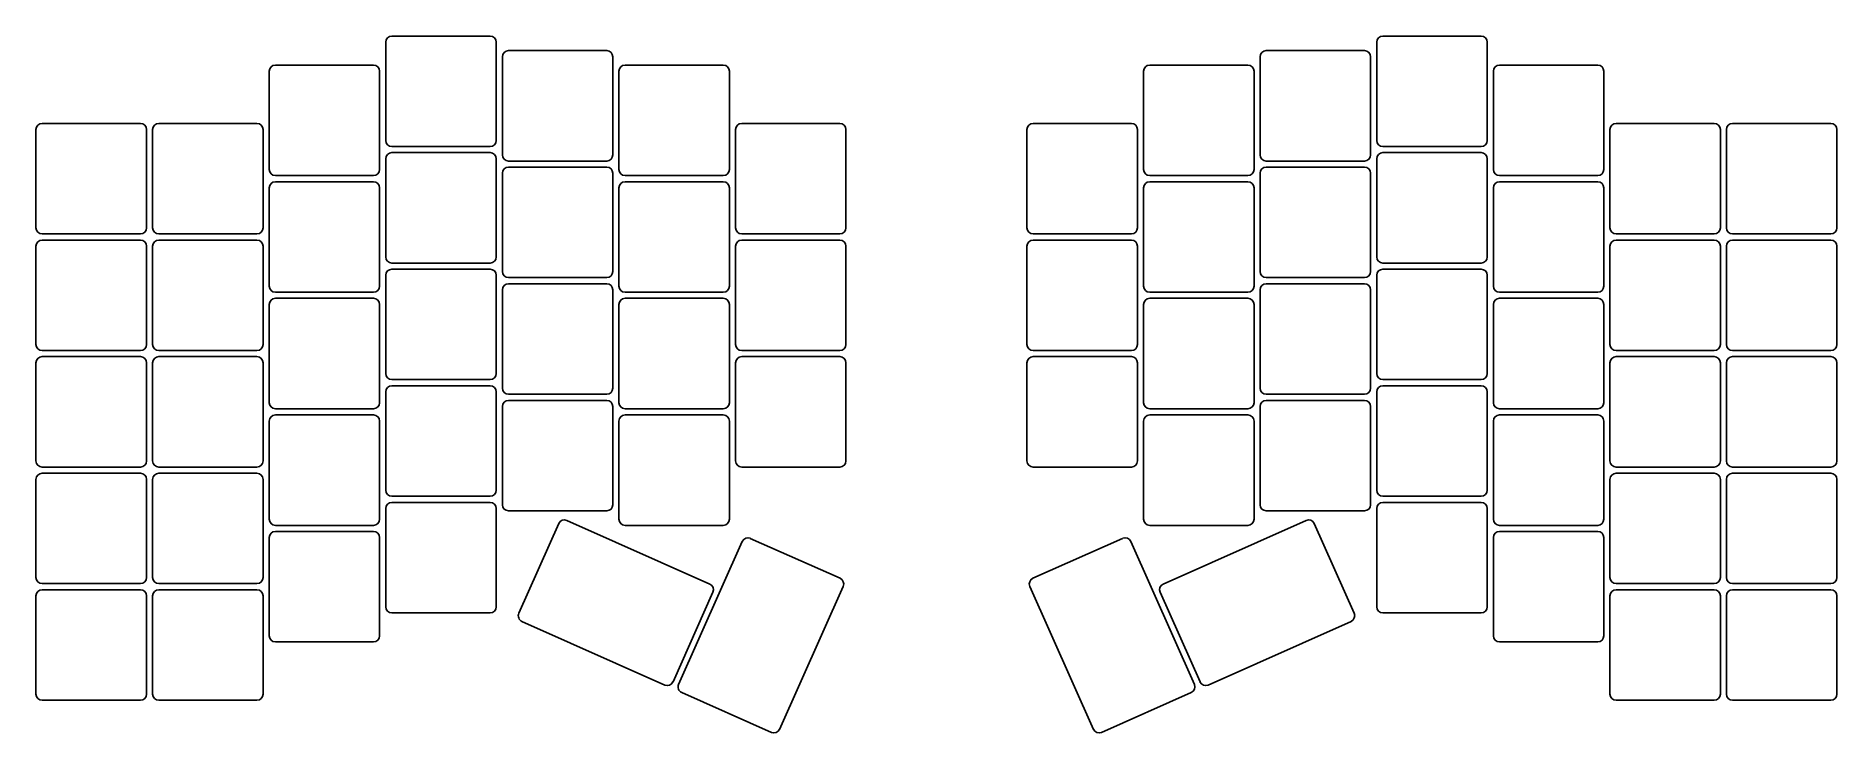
# Model space of a CAD drawing. Header units: millimetres. Extents: x 71 to 365, y -194 to -80.
import ezdxf

# ---------------------------------------------------------------- set-up
doc = ezdxf.new("R2010")
doc.units = ezdxf.units.MM

msp = doc.modelspace()

# ---------------------------------------------------------------- linework, layer by layer
at = {"linetype": 'CONTINUOUS'}
for p, q in [((128.12, -81.49), (128.12, -97.54)), ((145.18, -80.49), (129.12, -80.49)), ((146.18, -97.54), (146.18, -81.49)), ((290.05, -81.49), (290.05, -97.54)), ((307.1, -80.49), (291.05, -80.49)), ((308.1, -97.54), (308.1, -81.49)), ((126.12, -85.25), (110.08, -85.25)), ((147.18, -83.87), (147.18, -99.92)), ((164.22, -82.87), (148.18, -82.87)), ((165.22, -99.92), (165.22, -83.87)), ((183.28, -85.25), (167.22, -85.25)), ((269, -85.25), (252.95, -85.25)), ((271, -83.87), (271, -99.92)), ((288.05, -82.87), (272, -82.87)), ((289.05, -99.92), (289.05, -83.87)), ((326.15, -85.25), (310.1, -85.25)), ((109.08, -86.25), (109.08, -102.3)), ((127.12, -102.3), (127.12, -86.25)), ((166.22, -86.25), (166.22, -102.3)), ((184.28, -102.3), (184.28, -86.25)), ((251.95, -86.25), (251.95, -102.3)), ((270, -102.3), (270, -86.25)), ((309.1, -86.25), (309.1, -102.3)), ((327.15, -102.3), (327.15, -86.25)), ((70.97, -95.78), (70.97, -111.83)), ((88.03, -94.78), (71.97, -94.78)), ((89.03, -111.83), (89.03, -95.78)), ((90.03, -95.78), (90.03, -111.83)), ((107.08, -94.78), (91.03, -94.78)), ((108.08, -111.83), (108.08, -95.78)), ((185.28, -95.78), (185.28, -111.83)), ((202.32, -94.78), (186.28, -94.78)), ((203.32, -111.83), (203.32, -95.78)), ((232.9, -95.78), (232.9, -111.83)), ((249.95, -94.78), (233.9, -94.78)), ((250.95, -111.83), (250.95, -95.78)), ((328.15, -95.78), (328.15, -111.83)), ((345.2, -94.78), (329.15, -94.78)), ((346.2, -111.83), (346.2, -95.78)), ((347.2, -95.78), (347.2, -111.83)), ((364.25, -94.78), (348.2, -94.78)), ((365.25, -111.83), (365.25, -95.78)), ((129.12, -98.54), (145.18, -98.54)), ((145.18, -99.54), (129.12, -99.54)), ((291.05, -98.54), (307.1, -98.54)), ((307.1, -99.54), (291.05, -99.54)), ((128.12, -100.54), (128.12, -116.59)), ((146.18, -116.59), (146.18, -100.54)), ((147.18, -102.92), (147.18, -118.97)), ((148.18, -100.92), (164.22, -100.92)), ((164.22, -101.92), (148.18, -101.92)), ((165.22, -118.97), (165.22, -102.92)), ((271, -102.92), (271, -118.97)), ((272, -100.92), (288.05, -100.92)), ((288.05, -101.92), (272, -101.92)), ((289.05, -118.97), (289.05, -102.92)), ((290.05, -100.54), (290.05, -116.59)), ((308.1, -116.59), (308.1, -100.54)), ((109.08, -105.3), (109.08, -121.35)), ((110.08, -103.3), (126.12, -103.3)), ((126.12, -104.3), (110.08, -104.3)), ((127.12, -121.35), (127.12, -105.3)), ((166.22, -105.3), (166.22, -121.35)), ((167.22, -103.3), (183.28, -103.3)), ((183.28, -104.3), (167.22, -104.3)), ((184.28, -121.35), (184.28, -105.3)), ((251.95, -105.3), (251.95, -121.35)), ((252.95, -103.3), (269, -103.3)), ((269, -104.3), (252.95, -104.3)), ((270, -121.35), (270, -105.3)), ((309.1, -105.3), (309.1, -121.35)), ((310.1, -103.3), (326.15, -103.3)), ((326.15, -104.3), (310.1, -104.3)), ((327.15, -121.35), (327.15, -105.3)), ((71.97, -112.83), (88.03, -112.83)), ((88.03, -113.83), (71.97, -113.83)), ((91.03, -112.83), (107.08, -112.83)), ((107.08, -113.83), (91.03, -113.83)), ((186.28, -112.83), (202.32, -112.83)), ((202.32, -113.83), (186.28, -113.83)), ((233.9, -112.83), (249.95, -112.83)), ((249.95, -113.83), (233.9, -113.83)), ((329.15, -112.83), (345.2, -112.83)), ((345.2, -113.83), (329.15, -113.83)), ((348.2, -112.83), (364.25, -112.83)), ((364.25, -113.83), (348.2, -113.83)), ((70.97, -114.83), (70.97, -130.88)), ((89.03, -130.88), (89.03, -114.83)), ((90.03, -114.83), (90.03, -130.88)), ((108.08, -130.88), (108.08, -114.83)), ((129.12, -117.59), (145.18, -117.59)), ((185.28, -114.83), (185.28, -130.88)), ((203.32, -130.88), (203.32, -114.83)), ((232.9, -114.83), (232.9, -130.88)), ((250.95, -130.88), (250.95, -114.83)), ((291.05, -117.59), (307.1, -117.59)), ((328.15, -114.83), (328.15, -130.88)), ((346.2, -130.88), (346.2, -114.83)), ((347.2, -114.83), (347.2, -130.88)), ((365.25, -130.88), (365.25, -114.83)), ((128.12, -119.59), (128.12, -135.64)), ((145.18, -118.59), (129.12, -118.59)), ((146.18, -135.64), (146.18, -119.59)), ((148.18, -119.97), (164.22, -119.97)), ((272, -119.97), (288.05, -119.97)), ((290.05, -119.59), (290.05, -135.64)), ((307.1, -118.59), (291.05, -118.59)), ((308.1, -135.64), (308.1, -119.59)), ((110.08, -122.35), (126.12, -122.35)), ((126.12, -123.35), (110.08, -123.35)), ((147.18, -121.97), (147.18, -138.02)), ((164.22, -120.97), (148.18, -120.97)), ((165.22, -138.02), (165.22, -121.97)), ((167.22, -122.35), (183.28, -122.35)), ((183.28, -123.35), (167.22, -123.35)), ((252.95, -122.35), (269, -122.35)), ((269, -123.35), (252.95, -123.35)), ((271, -121.97), (271, -138.02)), ((288.05, -120.97), (272, -120.97)), ((289.05, -138.02), (289.05, -121.97)), ((310.1, -122.35), (326.15, -122.35)), ((326.15, -123.35), (310.1, -123.35)), ((109.08, -124.35), (109.08, -140.4)), ((127.12, -140.4), (127.12, -124.35)), ((166.22, -124.35), (166.22, -140.4)), ((184.28, -140.4), (184.28, -124.35)), ((251.95, -124.35), (251.95, -140.4)), ((270, -140.4), (270, -124.35)), ((309.1, -124.35), (309.1, -140.4)), ((327.15, -140.4), (327.15, -124.35)), ((71.97, -131.88), (88.03, -131.88)), ((91.03, -131.88), (107.08, -131.88)), ((186.28, -131.88), (202.32, -131.88)), ((233.9, -131.88), (249.95, -131.88)), ((329.15, -131.88), (345.2, -131.88)), ((348.2, -131.88), (364.25, -131.88)), ((70.97, -133.88), (70.97, -149.93)), ((88.03, -132.88), (71.97, -132.88)), ((89.03, -149.93), (89.03, -133.88)), ((90.03, -133.88), (90.03, -149.93)), ((107.08, -132.88), (91.03, -132.88)), ((108.08, -149.93), (108.08, -133.88)), ((185.28, -133.88), (185.28, -149.93)), ((202.32, -132.88), (186.28, -132.88)), ((203.32, -149.93), (203.32, -133.88)), ((232.9, -133.88), (232.9, -149.93)), ((249.95, -132.88), (233.9, -132.88)), ((250.95, -149.93), (250.95, -133.88)), ((328.15, -133.88), (328.15, -149.93)), ((345.2, -132.88), (329.15, -132.88)), ((346.2, -149.93), (346.2, -133.88)), ((347.2, -133.88), (347.2, -149.93)), ((364.25, -132.88), (348.2, -132.88)), ((365.25, -149.93), (365.25, -133.88)), ((129.12, -136.64), (145.18, -136.64)), ((145.18, -137.64), (129.12, -137.64)), ((291.05, -136.64), (307.1, -136.64)), ((307.1, -137.64), (291.05, -137.64)), ((128.12, -138.64), (128.12, -154.69)), ((146.18, -154.69), (146.18, -138.64)), ((147.18, -141.02), (147.18, -157.07)), ((148.18, -139.02), (164.22, -139.02)), ((164.22, -140.02), (148.18, -140.02)), ((165.22, -157.07), (165.22, -141.02)), ((271, -141.02), (271, -157.07)), ((272, -139.02), (288.05, -139.02)), ((288.05, -140.02), (272, -140.02)), ((289.05, -157.07), (289.05, -141.02)), ((290.05, -138.64), (290.05, -154.69)), ((308.1, -154.69), (308.1, -138.64)), ((109.08, -143.4), (109.08, -159.45)), ((110.08, -141.4), (126.12, -141.4)), ((126.12, -142.4), (110.08, -142.4)), ((127.12, -159.45), (127.12, -143.4)), ((166.22, -143.4), (166.22, -159.45)), ((167.22, -141.4), (183.28, -141.4)), ((183.28, -142.4), (167.22, -142.4)), ((184.28, -159.45), (184.28, -143.4)), ((251.95, -143.4), (251.95, -159.45)), ((252.95, -141.4), (269, -141.4)), ((269, -142.4), (252.95, -142.4)), ((270, -159.45), (270, -143.4)), ((309.1, -143.4), (309.1, -159.45)), ((310.1, -141.4), (326.15, -141.4)), ((326.15, -142.4), (310.1, -142.4)), ((327.15, -159.45), (327.15, -143.4)), ((70.97, -152.93), (70.97, -168.97)), ((71.97, -150.93), (88.03, -150.93)), ((88.03, -151.93), (71.97, -151.93)), ((89.03, -168.97), (89.03, -152.93)), ((90.03, -152.93), (90.03, -168.97)), ((91.03, -150.93), (107.08, -150.93)), ((107.08, -151.93), (91.03, -151.93)), ((108.08, -168.97), (108.08, -152.93)), ((186.28, -150.93), (202.32, -150.93)), ((233.9, -150.93), (249.95, -150.93)), ((328.15, -152.93), (328.15, -168.97)), ((329.15, -150.93), (345.2, -150.93)), ((345.2, -151.93), (329.15, -151.93)), ((346.2, -168.97), (346.2, -152.93)), ((347.2, -152.93), (347.2, -168.97)), ((348.2, -150.93), (364.25, -150.93)), ((364.25, -151.93), (348.2, -151.93)), ((365.25, -168.97), (365.25, -152.93)), ((129.12, -155.69), (145.18, -155.69)), ((291.05, -155.69), (307.1, -155.69)), ((128.12, -157.69), (128.12, -173.74)), ((145.18, -156.69), (129.12, -156.69)), ((146.18, -173.74), (146.18, -157.69)), ((148.18, -158.07), (164.22, -158.07)), ((272, -158.07), (288.05, -158.07)), ((290.05, -157.69), (290.05, -173.74)), ((307.1, -156.69), (291.05, -156.69)), ((308.1, -173.74), (308.1, -157.69)), ((110.08, -160.45), (126.12, -160.45)), ((126.12, -161.45), (110.08, -161.45)), ((156.39, -160.15), (149.87, -174.82)), ((157.71, -159.65), (181.08, -170.05)), ((167.22, -160.45), (183.28, -160.45)), ((252.95, -160.45), (269, -160.45)), ((255.15, -170.05), (278.51, -159.65)), ((286.36, -174.82), (279.83, -160.15)), ((310.1, -160.45), (326.15, -160.45)), ((326.15, -161.45), (310.1, -161.45)), ((109.08, -162.45), (109.08, -178.5)), ((127.12, -178.5), (127.12, -162.45)), ((175.97, -186.44), (186.37, -163.08)), ((202.35, -169.1), (187.69, -162.57)), ((248.53, -162.57), (233.87, -169.1)), ((249.85, -163.08), (260.26, -186.44)), ((309.1, -162.45), (309.1, -178.5)), ((327.15, -178.5), (327.15, -162.45)), ((71.97, -169.97), (88.03, -169.97)), ((91.03, -169.97), (107.08, -169.97)), ((192.46, -193.78), (202.86, -170.42)), ((233.36, -170.42), (243.77, -193.78)), ((329.15, -169.97), (345.2, -169.97)), ((348.2, -169.97), (364.25, -169.97)), ((70.97, -171.97), (70.97, -188.03)), ((88.03, -170.97), (71.97, -170.97)), ((89.03, -188.03), (89.03, -171.97)), ((90.03, -171.97), (90.03, -188.03)), ((107.08, -170.97), (91.03, -170.97)), ((108.08, -188.03), (108.08, -171.97)), ((175.06, -186.03), (181.58, -171.37)), ((254.64, -171.37), (261.17, -186.03)), ((328.15, -171.97), (328.15, -188.03)), ((345.2, -170.97), (329.15, -170.97)), ((346.2, -188.03), (346.2, -171.97)), ((347.2, -171.97), (347.2, -188.03)), ((364.25, -170.97), (348.2, -170.97)), ((365.25, -188.03), (365.25, -171.97)), ((129.12, -174.74), (145.18, -174.74)), ((150.37, -176.14), (173.74, -186.54)), ((262.49, -186.54), (285.85, -176.14)), ((291.05, -174.74), (307.1, -174.74)), ((110.08, -179.5), (126.12, -179.5)), ((310.1, -179.5), (326.15, -179.5)), ((176.48, -187.76), (191.14, -194.29)), ((245.09, -194.29), (259.75, -187.76)), ((71.97, -189.03), (88.03, -189.03)), ((91.03, -189.03), (107.08, -189.03)), ((329.15, -189.03), (345.2, -189.03)), ((348.2, -189.03), (364.25, -189.03))]:
    msp.add_line(p, q, dxfattribs=at)
for centre, start, end in [((129.12, -81.49), 90, 180), ((145.18, -81.49), 0, 90), ((291.05, -81.49), 90, 180), ((307.1, -81.49), 0, 90), ((110.08, -86.25), 90, 180), ((126.12, -86.25), 0, 90), ((148.18, -83.87), 90, 180), ((164.22, -83.87), 0, 90), ((167.22, -86.25), 90, 180), ((183.28, -86.25), 0, 90), ((252.95, -86.25), 90, 180), ((269, -86.25), 0, 90), ((272, -83.87), 90, 180), ((288.05, -83.87), 0, 90), ((310.1, -86.25), 90, 180), ((326.15, -86.25), 0, 90), ((71.97, -95.78), 90, 180), ((88.03, -95.78), 0, 90), ((91.03, -95.78), 90, 180), ((107.08, -95.78), 0, 90), ((186.28, -95.78), 90, 180), ((202.32, -95.78), 0, 90), ((233.9, -95.78), 90, 180), ((249.95, -95.78), 0, 90), ((329.15, -95.78), 90, 180), ((345.2, -95.78), 0, 90), ((348.2, -95.78), 90, 180), ((364.25, -95.78), 0, 90), ((129.12, -97.54), 180, 270), ((129.12, -100.54), 90, 180), ((145.18, -97.54), 270, 0), ((145.18, -100.54), 0, 90), ((148.18, -99.92), 180, 270), ((164.22, -99.92), 270, 0), ((272, -99.92), 180, 270), ((288.05, -99.92), 270, 0), ((291.05, -97.54), 180, 270), ((291.05, -100.54), 90, 180), ((307.1, -97.54), 270, 0), ((307.1, -100.54), 0, 90), ((110.08, -102.3), 180, 270), ((126.12, -102.3), 270, 0), ((148.18, -102.92), 90, 180), ((164.22, -102.92), 0, 90), ((167.22, -102.3), 180, 270), ((183.28, -102.3), 270, 0), ((252.95, -102.3), 180, 270), ((269, -102.3), 270, 0), ((272, -102.92), 90, 180), ((288.05, -102.92), 0, 90), ((310.1, -102.3), 180, 270), ((326.15, -102.3), 270, 0), ((110.08, -105.3), 90, 180), ((126.12, -105.3), 0, 90), ((167.22, -105.3), 90, 180), ((183.28, -105.3), 0, 90), ((252.95, -105.3), 90, 180), ((269, -105.3), 0, 90), ((310.1, -105.3), 90, 180), ((326.15, -105.3), 0, 90), ((71.97, -111.83), 180, 270), ((71.97, -114.83), 90, 180), ((88.03, -111.83), 270, 0), ((88.03, -114.83), 0, 90), ((91.03, -111.83), 180, 270), ((91.03, -114.83), 90, 180), ((107.08, -111.83), 270, 0), ((107.08, -114.83), 0, 90), ((186.28, -111.83), 180, 270), ((186.28, -114.83), 90, 180), ((202.32, -111.83), 270, 0), ((202.32, -114.83), 0, 90), ((233.9, -111.83), 180, 270), ((233.9, -114.83), 90, 180), ((249.95, -111.83), 270, 0), ((249.95, -114.83), 0, 90), ((329.15, -111.83), 180, 270), ((329.15, -114.83), 90, 180), ((345.2, -111.83), 270, 0), ((345.2, -114.83), 0, 90), ((348.2, -111.83), 180, 270), ((348.2, -114.83), 90, 180), ((364.25, -111.83), 270, 0), ((364.25, -114.83), 0, 90), ((129.12, -116.59), 180, 270), ((145.18, -116.59), 270, 0), ((291.05, -116.59), 180, 270), ((307.1, -116.59), 270, 0), ((129.12, -119.59), 90, 180), ((145.18, -119.59), 0, 90), ((148.18, -118.97), 180, 270), ((164.22, -118.97), 270, 0), ((272, -118.97), 180, 270), ((288.05, -118.97), 270, 0), ((291.05, -119.59), 90, 180), ((307.1, -119.59), 0, 90), ((110.08, -121.35), 180, 270), ((110.08, -124.35), 90, 180), ((126.12, -121.35), 270, 0), ((126.12, -124.35), 0, 90), ((148.18, -121.97), 90, 180), ((164.22, -121.97), 0, 90), ((167.22, -121.35), 180, 270), ((167.22, -124.35), 90, 180), ((183.28, -121.35), 270, 0), ((183.28, -124.35), 0, 90), ((252.95, -121.35), 180, 270), ((252.95, -124.35), 90, 180), ((269, -121.35), 270, 0), ((269, -124.35), 0, 90), ((272, -121.97), 90, 180), ((288.05, -121.97), 0, 90), ((310.1, -121.35), 180, 270), ((310.1, -124.35), 90, 180), ((326.15, -121.35), 270, 0), ((326.15, -124.35), 0, 90), ((71.97, -130.88), 180, 270), ((88.03, -130.88), 270, 0), ((91.03, -130.88), 180, 270), ((107.08, -130.88), 270, 0), ((186.28, -130.88), 180, 270), ((202.32, -130.88), 270, 0), ((233.9, -130.88), 180, 270), ((249.95, -130.88), 270, 0), ((329.15, -130.88), 180, 270), ((345.2, -130.88), 270, 0), ((348.2, -130.88), 180, 270), ((364.25, -130.88), 270, 0), ((71.97, -133.88), 90, 180), ((88.03, -133.88), 0, 90), ((91.03, -133.88), 90, 180), ((107.08, -133.88), 0, 90), ((186.28, -133.88), 90, 180), ((202.32, -133.88), 0, 90), ((233.9, -133.88), 90, 180), ((249.95, -133.88), 0, 90), ((329.15, -133.88), 90, 180), ((345.2, -133.88), 0, 90), ((348.2, -133.88), 90, 180), ((364.25, -133.88), 0, 90), ((129.12, -135.64), 180, 270), ((129.12, -138.64), 90, 180), ((145.18, -135.64), 270, 0), ((145.18, -138.64), 0, 90), ((148.18, -138.02), 180, 270), ((164.22, -138.02), 270, 0), ((272, -138.02), 180, 270), ((288.05, -138.02), 270, 0), ((291.05, -135.64), 180, 270), ((291.05, -138.64), 90, 180), ((307.1, -135.64), 270, 0), ((307.1, -138.64), 0, 90), ((110.08, -140.4), 180, 270), ((126.12, -140.4), 270, 0), ((148.18, -141.02), 90, 180), ((164.22, -141.02), 0, 90), ((167.22, -140.4), 180, 270), ((183.28, -140.4), 270, 0), ((252.95, -140.4), 180, 270), ((269, -140.4), 270, 0), ((272, -141.02), 90, 180), ((288.05, -141.02), 0, 90), ((310.1, -140.4), 180, 270), ((326.15, -140.4), 270, 0), ((110.08, -143.4), 90, 180), ((126.12, -143.4), 0, 90), ((167.22, -143.4), 90, 180), ((183.28, -143.4), 0, 90), ((252.95, -143.4), 90, 180), ((269, -143.4), 0, 90), ((310.1, -143.4), 90, 180), ((326.15, -143.4), 0, 90), ((71.97, -149.93), 180, 270), ((88.03, -149.93), 270, 0), ((91.03, -149.93), 180, 270), ((107.08, -149.93), 270, 0), ((186.28, -149.93), 180, 270), ((202.32, -149.93), 270, 0), ((233.9, -149.93), 180, 270), ((249.95, -149.93), 270, 0), ((329.15, -149.93), 180, 270), ((345.2, -149.93), 270, 0), ((348.2, -149.93), 180, 270), ((364.25, -149.93), 270, 0), ((71.97, -152.93), 90, 180), ((88.03, -152.93), 0, 90), ((91.03, -152.93), 90, 180), ((107.08, -152.93), 0, 90), ((329.15, -152.93), 90, 180), ((345.2, -152.93), 0, 90), ((348.2, -152.93), 90, 180), ((364.25, -152.93), 0, 90), ((129.12, -154.69), 180, 270), ((145.18, -154.69), 270, 0), ((291.05, -154.69), 180, 270), ((307.1, -154.69), 270, 0), ((129.12, -157.69), 90, 180), ((145.18, -157.69), 0, 90), ((148.18, -157.07), 180, 270), ((164.22, -157.07), 270, 0), ((272, -157.07), 180, 270), ((288.05, -157.07), 270, 0), ((291.05, -157.69), 90, 180), ((307.1, -157.69), 0, 90), ((110.08, -159.45), 180, 270), ((110.08, -162.45), 90, 180), ((126.12, -159.45), 270, 0), ((126.12, -162.45), 0, 90), ((157.31, -160.56), 66, 156), ((167.22, -159.45), 180, 270), ((183.28, -159.45), 270, 0), ((252.95, -159.45), 180, 270), ((269, -159.45), 270, 0), ((278.92, -160.56), 24, 114), ((310.1, -159.45), 180, 270), ((310.1, -162.45), 90, 180), ((326.15, -159.45), 270, 0), ((326.15, -162.45), 0, 90), ((187.29, -163.48), 66, 156), ((248.94, -163.48), 24, 114), ((71.97, -168.97), 180, 270), ((88.03, -168.97), 270, 0), ((91.03, -168.97), 180, 270), ((107.08, -168.97), 270, 0), ((180.67, -170.96), 336, 66), ((201.95, -170.01), 336, 66), ((234.28, -170.01), 114, 204), ((255.55, -170.96), 114, 204), ((329.15, -168.97), 180, 270), ((345.2, -168.97), 270, 0), ((348.2, -168.97), 180, 270), ((364.25, -168.97), 270, 0), ((71.97, -171.97), 90, 180), ((88.03, -171.97), 0, 90), ((91.03, -171.97), 90, 180), ((107.08, -171.97), 0, 90), ((329.15, -171.97), 90, 180), ((345.2, -171.97), 0, 90), ((348.2, -171.97), 90, 180), ((364.25, -171.97), 0, 90), ((129.12, -173.74), 180, 270), ((145.18, -173.74), 270, 0), ((150.78, -175.22), 156, 246), ((285.45, -175.22), 294, 24), ((291.05, -173.74), 180, 270), ((307.1, -173.74), 270, 0), ((110.08, -178.5), 180, 270), ((126.12, -178.5), 270, 0), ((310.1, -178.5), 180, 270), ((326.15, -178.5), 270, 0), ((71.97, -188.03), 180, 270), ((88.03, -188.03), 270, 0), ((91.03, -188.03), 180, 270), ((107.08, -188.03), 270, 0), ((174.14, -185.63), 246, 336), ((176.88, -186.85), 156, 246), ((259.34, -186.85), 294, 24), ((262.08, -185.63), 204, 294), ((329.15, -188.03), 180, 270), ((345.2, -188.03), 270, 0), ((348.2, -188.03), 180, 270), ((364.25, -188.03), 270, 0), ((191.55, -193.37), 246, 336), ((244.68, -193.37), 204, 294)]:
    msp.add_arc(centre, 1, start, end, dxfattribs=at)

doc.saveas('drawing.dxf')
